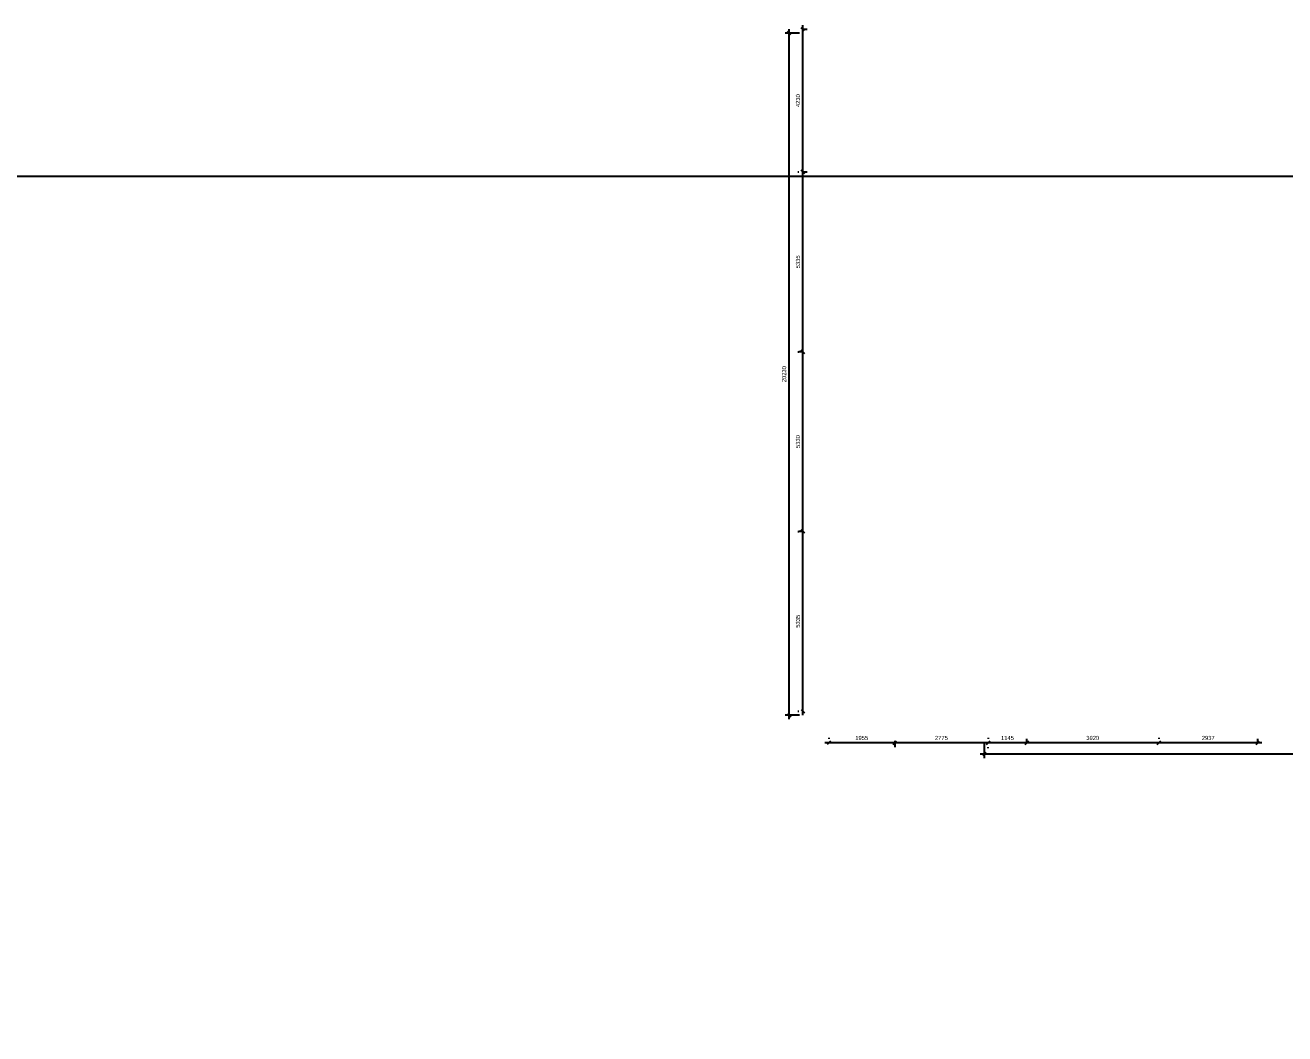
# Model space of a CAD drawing. Header units: millimetres. Extents: x 2659630 to 6742168, y -2425387 to -732288.
# Drawn here: x 2973377 to 3010767, y -1065579 to -1035656 of the extents above; entities that cross this region are included whole.
import ezdxf

# ---------------------------------------------------------------- set-up
doc = ezdxf.new("R2010")
doc.units = ezdxf.units.MM
doc.header["$PDMODE"] = 35
doc.header["$PDSIZE"] = -25
doc.layers.add('A-GRID-DIMS', color=211, linetype='Continuous', lineweight=9)
doc.layers.add('S-COLUMN NO', color=2, linetype='Continuous')
doc.styles.add('Arial', font='arial.ttf', dxfattribs={"height": 123})
doc.dimstyles.new('Diagonal_-_2_5mm_Arial', dxfattribs={"dimscale": 304.8, "dimtxt": 123, "dimasz": 0.32, "dimexe": 0.4, "dimexo": 0.5, "dimgap": 0.28, "dimtad": 1, "dimdec": 0, "dimzin": 0, "dimdsep": 46, "dimtxsty": 'Arial', "dimblk1": 'OBLIQUE', "dimblk2": 'OBLIQUE', "dimsah": 1, "dimcen": 0.09, "dimdle": 0.4, "dimazin": 0, "dimtfac": 1, "dimtdec": 0, "dimtix": 1, "dimtmove": 0, "dimatfit": 3, "dimfxl": 1, "dimfxlon": 1, "dimtvp": 1, "dimtolj": 1, "dimtzin": 0, "dimarcsym": 2})

# ---------------------------------------------------------------- blocks, each defined once
blk = doc.blocks.new('_Oblique')
at = {"color": 0, "linetype": 'ByBlock', "lineweight": -2}
blk.add_line((-0.5, -0.5), (0.5, 0.5), dxfattribs=at)
blk = doc.blocks.new('*D1873')
at = {"layer": 'A-GRID-DIMS', "color": 0, "lineweight": -2}
for p, q in [((3010084, -1056950), (3006904, -1056950)), ((3007026, -1056798), (3007026, -1056828)), ((3009962, -1056950), (3009962, -1056828))]:
    blk.add_line(p, q, dxfattribs=at)
at = {"layer": 'Defpoints', "color": 0, "ltscale": 2500}
for p in [(3007026, -1056950), (3007026, -1056950), (3009962, -1056950)]:
    blk.add_point(p, dxfattribs=at)
at = {"layer": 'A-GRID-DIMS', "color": 0, "lineweight": -2, "ltscale": 2500, "xscale": 97.536, "yscale": 97.536, "zscale": 97.536, "rotation": 180}
blk.add_blockref('_Oblique', (3007026, -1056950), dxfattribs=at)
at = {"layer": 'A-GRID-DIMS', "color": 0, "lineweight": -2, "ltscale": 2500, "xscale": 97.536, "yscale": 97.536, "zscale": 97.536}
blk.add_blockref('_Oblique', (3009962, -1056950), dxfattribs=at)
at = {"layer": 'A-GRID-DIMS', "color": 0, "ltscale": 2500, "insert": (3008494, -1056802), "char_height": 123, "attachment_point": 5, "style": 'Arial', "bg_fill": 3, "box_fill_scale": 1.1, "bg_fill_color": 257, "bg_fill_transparency": 0}
blk.add_mtext('\\A1;2937', dxfattribs=at)
blk = doc.blocks.new('*D1874')
at = {"layer": 'A-GRID-DIMS', "color": 0, "lineweight": -2}
for p, q in [((3007148, -1056950), (3002984, -1056950)), ((3003106, -1056950), (3003106, -1056828)), ((3007026, -1056798), (3007026, -1056828))]:
    blk.add_line(p, q, dxfattribs=at)
at = {"layer": 'Defpoints', "color": 0, "ltscale": 2500}
for p in [(3003106, -1056950), (3003106, -1056950), (3007026, -1056950)]:
    blk.add_point(p, dxfattribs=at)
at = {"layer": 'A-GRID-DIMS', "color": 0, "lineweight": -2, "ltscale": 2500, "xscale": 97.536, "yscale": 97.536, "zscale": 97.536, "rotation": 180}
blk.add_blockref('_Oblique', (3003106, -1056950), dxfattribs=at)
at = {"layer": 'A-GRID-DIMS', "color": 0, "lineweight": -2, "ltscale": 2500, "xscale": 97.536, "yscale": 97.536, "zscale": 97.536}
blk.add_blockref('_Oblique', (3007026, -1056950), dxfattribs=at)
at = {"layer": 'A-GRID-DIMS', "color": 0, "ltscale": 2500, "insert": (3005066, -1056802), "char_height": 123, "attachment_point": 5, "style": 'Arial', "bg_fill": 3, "box_fill_scale": 1.1, "bg_fill_color": 257, "bg_fill_transparency": 0}
blk.add_mtext('\\A1;3920', dxfattribs=at)
blk = doc.blocks.new('*D1875')
at = {"layer": 'A-GRID-DIMS', "color": 0, "lineweight": -2}
for p, q in [((3003228, -1056950), (3001839, -1056950)), ((3001961, -1056798), (3001961, -1056828)), ((3003106, -1056950), (3003106, -1056828))]:
    blk.add_line(p, q, dxfattribs=at)
at = {"layer": 'Defpoints', "color": 0, "ltscale": 2500}
for p in [(3001961, -1056950), (3001961, -1056950), (3003106, -1056950)]:
    blk.add_point(p, dxfattribs=at)
at = {"layer": 'A-GRID-DIMS', "color": 0, "lineweight": -2, "ltscale": 2500, "xscale": 97.536, "yscale": 97.536, "zscale": 97.536, "rotation": 180}
blk.add_blockref('_Oblique', (3001961, -1056950), dxfattribs=at)
at = {"layer": 'A-GRID-DIMS', "color": 0, "lineweight": -2, "ltscale": 2500, "xscale": 97.536, "yscale": 97.536, "zscale": 97.536}
blk.add_blockref('_Oblique', (3003106, -1056950), dxfattribs=at)
at = {"layer": 'A-GRID-DIMS', "color": 0, "ltscale": 2500, "insert": (3002533, -1056802), "char_height": 123, "attachment_point": 5, "style": 'Arial', "bg_fill": 3, "box_fill_scale": 1.1, "bg_fill_color": 257, "bg_fill_transparency": 0}
blk.add_mtext('\\A1;1145', dxfattribs=at)
blk = doc.blocks.new('*D1876')
at = {"layer": 'A-GRID-DIMS', "color": 0, "lineweight": -2}
for p, q in [((3002083, -1056950), (2999064, -1056950)), ((2999186, -1056889), (2999186, -1057072)), ((3001961, -1057103), (3001961, -1057072))]:
    blk.add_line(p, q, dxfattribs=at)
at = {"layer": 'Defpoints', "color": 0, "ltscale": 2500}
for p in [(2999186, -1056737), (2999186, -1056950), (3001961, -1056950)]:
    blk.add_point(p, dxfattribs=at)
at = {"layer": 'A-GRID-DIMS', "color": 0, "lineweight": -2, "ltscale": 2500, "xscale": 97.536, "yscale": 97.536, "zscale": 97.536, "rotation": 180}
blk.add_blockref('_Oblique', (2999186, -1056950), dxfattribs=at)
at = {"layer": 'A-GRID-DIMS', "color": 0, "lineweight": -2, "ltscale": 2500, "xscale": 97.536, "yscale": 97.536, "zscale": 97.536}
blk.add_blockref('_Oblique', (3001961, -1056950), dxfattribs=at)
at = {"layer": 'A-GRID-DIMS', "color": 0, "ltscale": 2500, "insert": (3000573, -1056802), "char_height": 123, "attachment_point": 5, "style": 'Arial', "bg_fill": 3, "box_fill_scale": 1.1, "bg_fill_color": 257, "bg_fill_transparency": 0}
blk.add_mtext('\\A1;2775', dxfattribs=at)
blk = doc.blocks.new('*D1877')
at = {"layer": 'A-GRID-DIMS', "color": 0, "lineweight": -2}
for p, q in [((2999308, -1056950), (2997109, -1056950)), ((2997231, -1056798), (2997231, -1056828)), ((2999186, -1056950), (2999186, -1057072))]:
    blk.add_line(p, q, dxfattribs=at)
at = {"layer": 'Defpoints', "color": 0, "ltscale": 2500}
for p in [(2997231, -1056950), (2997231, -1056950), (2999186, -1056904)]:
    blk.add_point(p, dxfattribs=at)
at = {"layer": 'A-GRID-DIMS', "color": 0, "lineweight": -2, "ltscale": 2500, "xscale": 97.536, "yscale": 97.536, "zscale": 97.536, "rotation": 180}
blk.add_blockref('_Oblique', (2997231, -1056950), dxfattribs=at)
at = {"layer": 'A-GRID-DIMS', "color": 0, "lineweight": -2, "ltscale": 2500, "xscale": 97.536, "yscale": 97.536, "zscale": 97.536}
blk.add_blockref('_Oblique', (2999186, -1056950), dxfattribs=at)
at = {"layer": 'A-GRID-DIMS', "color": 0, "ltscale": 2500, "insert": (2998208, -1056802), "char_height": 123, "attachment_point": 5, "style": 'Arial', "bg_fill": 3, "box_fill_scale": 1.1, "bg_fill_color": 257, "bg_fill_transparency": 0}
blk.add_mtext('\\A1;1955', dxfattribs=at)
blk = doc.blocks.new('*D1878')
at = {"layer": 'A-GRID-DIMS', "color": 0, "lineweight": -2}
for p, q in [((3001846, -1056974), (3001846, -1057400)), ((3026076, -1056974), (3026076, -1057400)), ((3026198, -1057278), (3001724, -1057278))]:
    blk.add_line(p, q, dxfattribs=at)
at = {"layer": 'Defpoints', "color": 0, "ltscale": 2500}
for p in [(3001846, -1055355), (3026076, -1055355), (3001846, -1057278)]:
    blk.add_point(p, dxfattribs=at)
at = {"layer": 'A-GRID-DIMS', "color": 0, "lineweight": -2, "ltscale": 2500, "xscale": 97.536, "yscale": 97.536, "zscale": 97.536, "rotation": 180}
blk.add_blockref('_Oblique', (3001846, -1057278), dxfattribs=at)
at = {"layer": 'A-GRID-DIMS', "color": 0, "lineweight": -2, "ltscale": 2500, "xscale": 97.536, "yscale": 97.536, "zscale": 97.536}
blk.add_blockref('_Oblique', (3026076, -1057278), dxfattribs=at)
at = {"layer": 'A-GRID-DIMS', "color": 0, "ltscale": 2500, "insert": (3012254, -1057130), "char_height": 123, "attachment_point": 5, "style": 'Arial', "bg_fill": 3, "box_fill_scale": 1.1, "bg_fill_color": 257, "bg_fill_transparency": 0}
blk.add_mtext('\\A1;24230', dxfattribs=at)
blk = doc.blocks.new('*D1881')
at = {"layer": 'A-GRID-DIMS', "color": 0, "lineweight": -2}
for p, q in [((2996464, -1056129), (2996464, -1050551)), ((2996312, -1050672), (2996342, -1050672)), ((2996312, -1056007), (2996342, -1056007))]:
    blk.add_line(p, q, dxfattribs=at)
at = {"layer": 'Defpoints', "color": 0, "ltscale": 2500}
for p in [(2996464, -1050672), (2996464, -1050672), (2996464, -1056007)]:
    blk.add_point(p, dxfattribs=at)
at = {"layer": 'A-GRID-DIMS', "color": 0, "lineweight": -2, "ltscale": 2500, "xscale": 97.536, "yscale": 97.536, "zscale": 97.536}
for p, rotation in [((2996464, -1050672), 90), ((2996464, -1056007), 270)]:
    blk.add_blockref('_Oblique', p, dxfattribs=dict(at, rotation=rotation))
at = {"layer": 'A-GRID-DIMS', "color": 0, "ltscale": 2500, "insert": (2996316, -1053340), "char_height": 123, "attachment_point": 5, "rotation": 90, "style": 'Arial', "bg_fill": 3, "box_fill_scale": 1.1, "bg_fill_color": 257, "bg_fill_transparency": 0}
blk.add_mtext('\\A1;5335', dxfattribs=at)
blk = doc.blocks.new('*D1882')
at = {"layer": 'A-GRID-DIMS', "color": 0, "lineweight": -2}
for p, q in [((2996464, -1045342), (2996342, -1045342)), ((2996464, -1050794), (2996464, -1045221)), ((2996464, -1050672), (2996342, -1050672))]:
    blk.add_line(p, q, dxfattribs=at)
at = {"layer": 'Defpoints', "color": 0, "ltscale": 2500}
for p in [(2996464, -1045342), (2996464, -1045342), (2996464, -1050672)]:
    blk.add_point(p, dxfattribs=at)
at = {"layer": 'A-GRID-DIMS', "color": 0, "lineweight": -2, "ltscale": 2500, "xscale": 97.536, "yscale": 97.536, "zscale": 97.536}
for p, rotation in [((2996464, -1045342), 90), ((2996464, -1050672), 270)]:
    blk.add_blockref('_Oblique', p, dxfattribs=dict(at, rotation=rotation))
at = {"layer": 'A-GRID-DIMS', "color": 0, "ltscale": 2500, "insert": (2996316, -1048007), "char_height": 123, "attachment_point": 5, "rotation": 90, "style": 'Arial', "bg_fill": 3, "box_fill_scale": 1.1, "bg_fill_color": 257, "bg_fill_transparency": 0}
blk.add_mtext('\\A1;5330', dxfattribs=at)
blk = doc.blocks.new('*D1883')
at = {"layer": 'A-GRID-DIMS', "color": 0, "lineweight": -2}
for p, q in [((2996312, -1040007), (2996342, -1040007)), ((2996464, -1045464), (2996464, -1039886)), ((2996312, -1045342), (2996342, -1045342))]:
    blk.add_line(p, q, dxfattribs=at)
at = {"layer": 'Defpoints', "color": 0, "ltscale": 2500}
for p in [(2996464, -1040007), (2996464, -1040007), (2996464, -1045342)]:
    blk.add_point(p, dxfattribs=at)
at = {"layer": 'A-GRID-DIMS', "color": 0, "lineweight": -2, "ltscale": 2500, "xscale": 97.536, "yscale": 97.536, "zscale": 97.536}
for p, rotation in [((2996464, -1040007), 90), ((2996464, -1045342), 270)]:
    blk.add_blockref('_Oblique', p, dxfattribs=dict(at, rotation=rotation))
at = {"layer": 'A-GRID-DIMS', "color": 0, "ltscale": 2500, "insert": (2996316, -1042675), "char_height": 123, "attachment_point": 5, "rotation": 90, "style": 'Arial', "bg_fill": 3, "box_fill_scale": 1.1, "bg_fill_color": 257, "bg_fill_transparency": 0}
blk.add_mtext('\\A1;5335', dxfattribs=at)
blk = doc.blocks.new('*D1884')
at = {"layer": 'A-GRID-DIMS', "color": 0, "lineweight": -2}
for p, q in [((2996358, -1035893), (2995931, -1035893)), ((2996053, -1056244), (2996053, -1035771)), ((2996358, -1056122), (2995931, -1056122))]:
    blk.add_line(p, q, dxfattribs=at)
at = {"layer": 'Defpoints', "color": 0, "ltscale": 2500}
for p in [(2996053, -1035893), (3000954, -1035893), (3002755, -1056122)]:
    blk.add_point(p, dxfattribs=at)
at = {"layer": 'A-GRID-DIMS', "color": 0, "lineweight": -2, "ltscale": 2500, "xscale": 97.536, "yscale": 97.536, "zscale": 97.536}
for p, rotation in [((2996053, -1035893), 90), ((2996053, -1056122), 270)]:
    blk.add_blockref('_Oblique', p, dxfattribs=dict(at, rotation=rotation))
at = {"layer": 'A-GRID-DIMS', "color": 0, "ltscale": 2500, "insert": (2995905, -1046008), "char_height": 123, "attachment_point": 5, "rotation": 90, "style": 'Arial', "bg_fill": 3, "box_fill_scale": 1.1, "bg_fill_color": 257, "bg_fill_transparency": 0}
blk.add_mtext('\\A1;20230', dxfattribs=at)
blk = doc.blocks.new('*D1885')
at = {"layer": 'A-GRID-DIMS', "color": 0, "lineweight": -2}
for p, q in [((2996464, -1040129), (2996464, -1035656)), ((2996464, -1035778), (2996586, -1035778)), ((2996464, -1040007), (2996586, -1040007))]:
    blk.add_line(p, q, dxfattribs=at)
at = {"layer": 'Defpoints', "color": 0, "ltscale": 2500}
for p in [(2996464, -1035778), (2996464, -1035778), (2996464, -1040007)]:
    blk.add_point(p, dxfattribs=at)
at = {"layer": 'A-GRID-DIMS', "color": 0, "lineweight": -2, "ltscale": 2500, "xscale": 97.536, "yscale": 97.536, "zscale": 97.536}
for p, rotation in [((2996464, -1035778), 90), ((2996464, -1040007), 270)]:
    blk.add_blockref('_Oblique', p, dxfattribs=dict(at, rotation=rotation))
at = {"layer": 'A-GRID-DIMS', "color": 0, "ltscale": 2500, "insert": (2996316, -1037893), "char_height": 123, "attachment_point": 5, "rotation": 90, "style": 'Arial', "bg_fill": 3, "box_fill_scale": 1.1, "bg_fill_color": 257, "bg_fill_transparency": 0}
blk.add_mtext('\\A1;4230', dxfattribs=at)
blk = doc.blocks.new('*D1912')
at = {"layer": 'A-GRID-DIMS', "color": 0, "lineweight": -2}
for p, q in [((2800878, -1094367), (3026198, -1094367)), ((3026076, -1094062), (3026076, -1094489)), ((2801000, -1094519), (2801000, -1094489))]:
    blk.add_line(p, q, dxfattribs=at)
at = {"layer": 'Defpoints', "color": 0, "ltscale": 2500}
for p in [(3026076, -1039892), (2801000, -1094367), (3026076, -1094367)]:
    blk.add_point(p, dxfattribs=at)
at = {"layer": 'A-GRID-DIMS', "color": 0, "lineweight": -2, "ltscale": 2500, "xscale": 97.536, "yscale": 97.536, "zscale": 97.536, "rotation": 180}
blk.add_blockref('_Oblique', (2801000, -1094367), dxfattribs=at)
at = {"layer": 'A-GRID-DIMS', "color": 0, "lineweight": -2, "ltscale": 2500, "xscale": 97.536, "yscale": 97.536, "zscale": 97.536}
blk.add_blockref('_Oblique', (3026076, -1094367), dxfattribs=at)
at = {"layer": 'A-GRID-DIMS', "color": 0, "ltscale": 2500, "insert": (2913538, -1094219), "char_height": 123, "attachment_point": 5, "style": 'Arial', "bg_fill": 3, "box_fill_scale": 1.1, "bg_fill_color": 257, "bg_fill_transparency": 0}
blk.add_mtext('\\A1;225076', dxfattribs=at)

msp = doc.modelspace()

# ---------------------------------------------------------------- dimensions: what is measured, and where the dimension line sits
at = {"layer": 'A-GRID-DIMS'}
dim = msp.add_linear_dim(base=(2996464.159, -1050672.471), p1=(2996464.159, -1056007.471), p2=(2996464.159, -1050672.471), angle=90, dimstyle='Diagonal_-_2_5mm_Arial', override={"dimpost": '<>', "dimtmove": 1, "dimfxl": 1, "dimfxlon": 1, "dimtfill": 1, "dimtfillclr": 0, "dimarcsym": 2}, dxfattribs=at)
dim.commit()
dim.dimension.update_dxf_attribs({"geometry": '*D1881', "text_midpoint": (2996315.972, -1053339.971)})
dim = msp.add_linear_dim(base=(3007025.788, -1056950.101), p1=(3009962.331, -1056950.101), p2=(3007025.788, -1056950.101), dimstyle='Diagonal_-_2_5mm_Arial', override={"dimpost": '<>', "dimtmove": 1, "dimfxl": 1, "dimfxlon": 1, "dimtfill": 1, "dimtfillclr": 0, "dimarcsym": 2}, dxfattribs=at)
dim.commit()
dim.dimension.update_dxf_attribs({"geometry": '*D1873', "text_midpoint": (3008494.06, -1056801.915)})

# ---------------------------------------------------------------- next in the draw order: dimensions: what is measured, and where the dimension line sits
dim = msp.add_linear_dim(base=(2996464.159, -1045342.471), p1=(2996464.159, -1050672.471), p2=(2996464.159, -1045342.471), angle=90, dimstyle='Diagonal_-_2_5mm_Arial', override={"dimpost": '<>', "dimtmove": 1, "dimfxl": 1, "dimfxlon": 1, "dimtfill": 1, "dimtfillclr": 0, "dimarcsym": 2}, dxfattribs=at)
dim.commit()
dim.dimension.update_dxf_attribs({"geometry": '*D1882', "text_midpoint": (2996315.972, -1048007.471)})
dim = msp.add_linear_dim(base=(3003105.788, -1056950.101), p1=(3007025.788, -1056950.101), p2=(3003105.788, -1056950.101), dimstyle='Diagonal_-_2_5mm_Arial', override={"dimpost": '<>', "dimtmove": 1, "dimfxl": 1, "dimfxlon": 1, "dimtfill": 1, "dimtfillclr": 0, "dimarcsym": 2}, dxfattribs=at)
dim.commit()
dim.dimension.update_dxf_attribs({"geometry": '*D1874', "text_midpoint": (3005065.788, -1056801.915)})

# ---------------------------------------------------------------- next in the draw order: dimensions: what is measured, and where the dimension line sits
dim = msp.add_linear_dim(base=(2996464.159, -1040007.47), p1=(2996464.159, -1045342.471), p2=(2996464.159, -1040007.47), angle=90, dimstyle='Diagonal_-_2_5mm_Arial', override={"dimpost": '<>', "dimtmove": 1, "dimfxl": 1, "dimfxlon": 1, "dimtfill": 1, "dimtfillclr": 0, "dimarcsym": 2}, dxfattribs=at)
dim.commit()
dim.dimension.update_dxf_attribs({"geometry": '*D1883', "text_midpoint": (2996315.972, -1042674.971)})
dim = msp.add_linear_dim(base=(3001960.788, -1056950.101), p1=(3003105.788, -1056950.101), p2=(3001960.788, -1056950.101), dimstyle='Diagonal_-_2_5mm_Arial', override={"dimpost": '<>', "dimtmove": 1, "dimfxl": 1, "dimfxlon": 1, "dimtfill": 1, "dimtfillclr": 0, "dimarcsym": 2}, dxfattribs=at)
dim.commit()
dim.dimension.update_dxf_attribs({"geometry": '*D1875', "text_midpoint": (3002533.288, -1056801.957)})

# ---------------------------------------------------------------- next in the draw order: dimensions: what is measured, and where the dimension line sits
dim = msp.add_linear_dim(base=(2999185.788, -1056950.101), p1=(3001960.788, -1056950.101), p2=(2999185.788, -1056736.604), dimstyle='Diagonal_-_2_5mm_Arial', override={"dimpost": '<>', "dimtmove": 1, "dimfxl": 1, "dimfxlon": 1, "dimtfill": 1, "dimtfillclr": 0, "dimarcsym": 2}, dxfattribs=at)
dim.commit()
dim.dimension.update_dxf_attribs({"geometry": '*D1876', "text_midpoint": (3000573.288, -1056801.957)})

# ---------------------------------------------------------------- next in the draw order: dimensions: what is measured, and where the dimension line sits
dim = msp.add_linear_dim(base=(3001845.788, -1057278.3), p1=(3026075.788, -1055355.388), p2=(3001845.788, -1055355.388), dimstyle='Diagonal_-_2_5mm_Arial', override={"dimpost": '<>', "dimtmove": 1, "dimfxl": 1, "dimfxlon": 1, "dimtfill": 1, "dimtfillclr": 0, "dimarcsym": 2}, dxfattribs=at)
dim.commit()
dim.dimension.update_dxf_attribs({"geometry": '*D1878', "text_midpoint": (3012253.996, -1057278.3), "dimtype": 160})
dim = msp.add_linear_dim(base=(2997230.788, -1056950.101), p1=(2999185.788, -1056904.045), p2=(2997230.788, -1056950.101), dimstyle='Diagonal_-_2_5mm_Arial', override={"dimpost": '<>', "dimtmove": 1, "dimfxl": 1, "dimfxlon": 1, "dimtfill": 1, "dimtfillclr": 0, "dimarcsym": 2}, dxfattribs=at)
dim.commit()
dim.dimension.update_dxf_attribs({"geometry": '*D1877', "text_midpoint": (2998208.288, -1056801.957)})

# ---------------------------------------------------------------- next in the draw order: dimensions: what is measured, and where the dimension line sits
dim = msp.add_linear_dim(base=(2996053.331, -1035892.793), p1=(3002754.732, -1056122.471), p2=(3000953.592, -1035892.793), angle=90, dimstyle='Diagonal_-_2_5mm_Arial', override={"dimpost": '<>', "dimtmove": 1, "dimfxl": 1, "dimfxlon": 1, "dimtfill": 1, "dimtfillclr": 0, "dimarcsym": 2}, dxfattribs=at)
dim.commit()
dim.dimension.update_dxf_attribs({"geometry": '*D1884', "text_midpoint": (2995905.144, -1046007.632)})

# ---------------------------------------------------------------- next in the draw order: dimensions: what is measured, and where the dimension line sits
dim = msp.add_linear_dim(base=(2996464.159, -1035777.628), p1=(2996464.159, -1040007.47), p2=(2996464.159, -1035777.628), angle=90, dimstyle='Diagonal_-_2_5mm_Arial', override={"dimpost": '<>', "dimtmove": 1, "dimfxl": 1, "dimfxlon": 1, "dimtfill": 1, "dimtfillclr": 0, "dimarcsym": 2}, dxfattribs=at)
dim.commit()
dim.dimension.update_dxf_attribs({"geometry": '*D1885', "text_midpoint": (2996315.972, -1037892.549)})

# ---------------------------------------------------------------- next in the draw order: dimensions: what is measured, and where the dimension line sits
dim = msp.add_linear_dim(base=(3026075.788, -1094366.751), p1=(2801000.17, -1094366.751, 0), p2=(3026075.788, -1039892.47), dimstyle='Diagonal_-_2_5mm_Arial', override={"dimpost": '<>', "dimtmove": 1, "dimfxl": 1, "dimfxlon": 1, "dimtfill": 1, "dimtfillclr": 0, "dimarcsym": 2}, dxfattribs=at)
dim.commit()
dim.dimension.update_dxf_attribs({"geometry": '*D1912', "text_midpoint": (2913537.979, -1094218.606)})

# ---------------------------------------------------------------- next in the draw order: linework, layer by layer
at = {"layer": 'S-COLUMN NO', "ltscale": 2500}
msp.add_lwpolyline([(2924994.645, -1040135.232), (3146948.704, -1040135.232), (3146948.704, -1147869.58), (2924994.645, -1147869.58)], close=True, dxfattribs=at)

doc.saveas('drawing.dxf')
